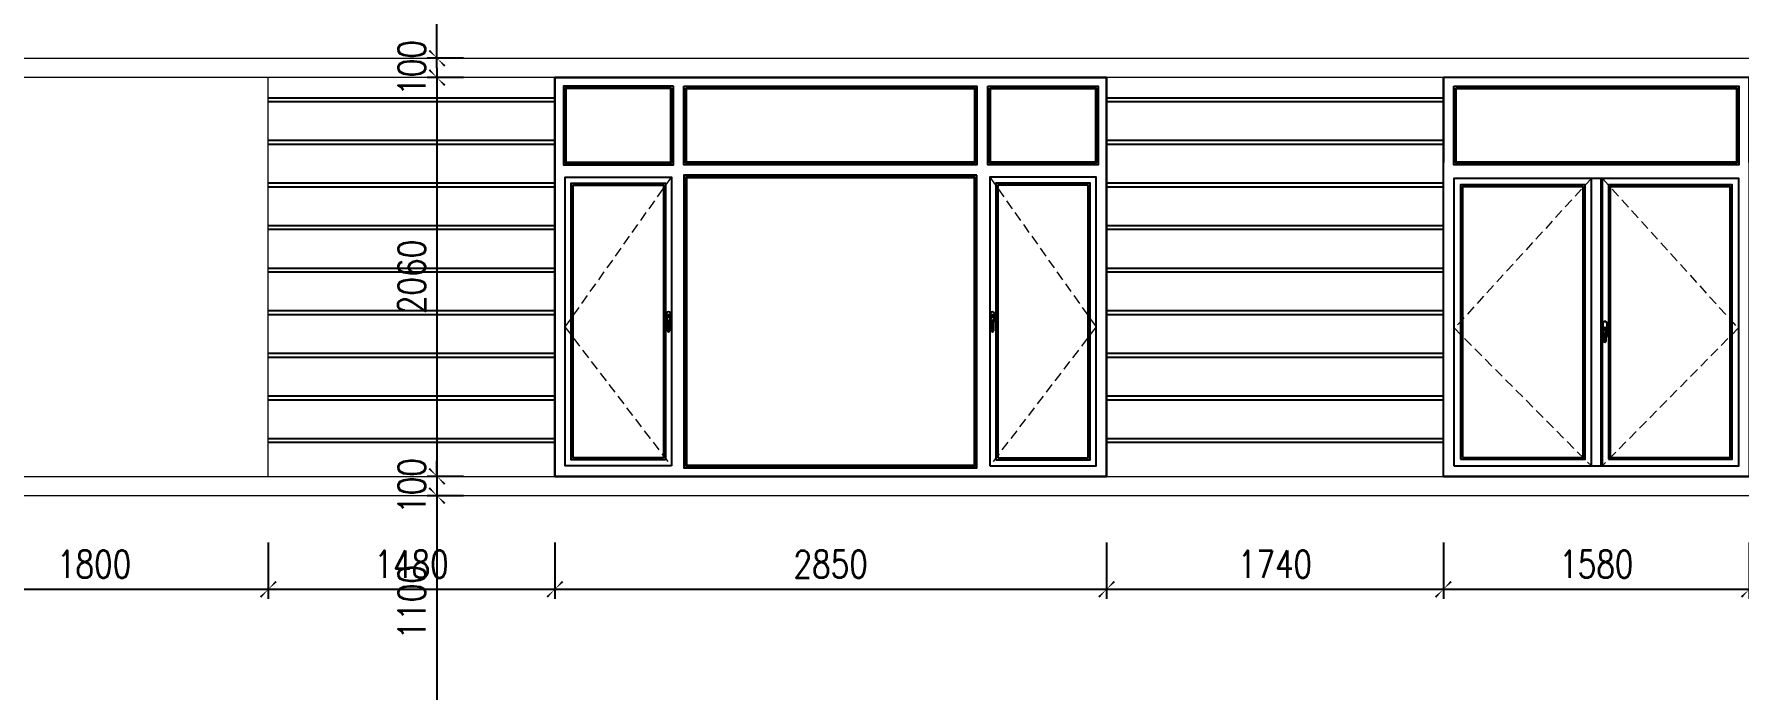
# Model space of a CAD drawing. Header units: millimetres. Extents: x -34806 to 662668, y 63228 to 99452.
# Drawn here: x 529070 to 537876, y 80489 to 83877 of the extents above; entities that cross this region are included whole.
import ezdxf

# ---------------------------------------------------------------- set-up
doc = ezdxf.new("R2010")
doc.units = ezdxf.units.MM
doc.header["$LTSCALE"] = 200
doc.header["$MEASUREMENT"] = 0
doc.header["$PDMODE"] = 3
doc.header["$PDSIZE"] = 50
doc.linetypes.add('HIDDEN', pattern=[0.375, 0.25, -0.125])
doc.layers.get('DEFPOINTS').update_dxf_attribs({"linetype": 'CONTINUOUS'})
for name, color, linetype in [('DIM', 1, 'CONTINUOUS'), ('Net_Manh', 155, 'CONTINUOUS'), ('Net_Thay', 7, 'CONTINUOUS'), ('TPTA-Virtural', 253, 'CONTINUOUS'), ('wood', 254, 'CONTINUOUS')]:
    doc.layers.add(name, color=color, linetype=linetype)
for name, color, linetype, lineweight in [('hatch', 251, 'CONTINUOUS', 5), ('nep', 4, 'CONTINUOUS', 30), ('thay', 7, 'CONTINUOUS', 18), ('VU', 8, 'HIDDEN', 13)]:
    doc.layers.add(name, color=color, linetype=linetype, lineweight=lineweight)
doc.styles.add('RomanS', font='romans.shx', dxfattribs={"width": 0.8})
doc.dimstyles.new('D1', dxfattribs={"dimtxt": 140, "dimasz": 80, "dimexe": 50, "dimexo": 0, "dimgap": 60, "dimtad": 1, "dimdec": 0, "dimzin": 0, "dimdsep": 46, "dimtxsty": 'RomanS', "dimblk1": 'ARCHTICK', "dimblk2": 'ARCHTICK', "dimsah": 1, "dimcen": 100, "dimdle": 50, "dimclrt": 7, "dimadec": 0, "dimazin": 0, "dimtfac": 0.005, "dimtdec": 0, "dimtix": 1, "dimtofl": 0, "dimtmove": 2, "dimatfit": 3, "dimldrblk": 'ARCHTICK', "dimfxl": 1, "dimtvp": 0.8, "dimtolj": 1, "dimtzin": 0, "dimarcsym": 0})

# ---------------------------------------------------------------- blocks, each defined once
blk = doc.blocks.new('_ArchTick')
at = {"layer": 'DIM', "color": 150}
blk.add_lwpolyline([(0.5, 0.5, 0.133, 0, 0), (0, 0, 0, 0.133, 0), (-0.5, -0.5, 0.133, 0.133, 0)], format="xyseb", dxfattribs=at)
blk = doc.blocks.new('*D842')
at = {"layer": 'DEFPOINTS', "color": 0}
for p in [(528479.7, 81250.1), (530279.7, 81250.1), (530279.7, 81008.8)]:
    blk.add_point(p, dxfattribs=at)
at = {"layer": 'DIM', "color": 0, "lineweight": -2}
for p, q in [((528479.7, 81250.1), (528479.7, 80958.8)), ((530279.7, 81250.1), (530279.7, 80958.8)), ((528429.7, 81008.8), (530329.7, 81008.8))]:
    blk.add_line(p, q, dxfattribs=at)
at = {"layer": 'DIM', "color": 0, "lineweight": -2, "xscale": 80, "yscale": 80, "zscale": 80, "rotation": 180}
blk.add_blockref('_ArchTick', (528479.7, 81008.8), dxfattribs=at)
at = {"layer": 'DIM', "color": 0, "lineweight": -2, "xscale": 80, "yscale": 80, "zscale": 80}
blk.add_blockref('_ArchTick', (530279.7, 81008.8), dxfattribs=at)
at = {"layer": 'DIM', "color": 7, "insert": (529379.7, 81138.8), "char_height": 140, "attachment_point": 5, "style": 'RomanS'}
blk.add_mtext('\\A1;1800', dxfattribs=at)
blk = doc.blocks.new('*D843')
at = {"layer": 'DEFPOINTS', "color": 0}
for p in [(530279.7, 81250.1), (531759.7, 81250.1), (531759.7, 81008.8)]:
    blk.add_point(p, dxfattribs=at)
at = {"layer": 'DIM', "color": 0, "lineweight": -2}
for p, q in [((530279.7, 81250.1), (530279.7, 80958.8)), ((531759.7, 81250.1), (531759.7, 80958.8)), ((530229.7, 81008.8), (531809.7, 81008.8))]:
    blk.add_line(p, q, dxfattribs=at)
at = {"layer": 'DIM', "color": 0, "lineweight": -2, "xscale": 80, "yscale": 80, "zscale": 80, "rotation": 180}
blk.add_blockref('_ArchTick', (530279.7, 81008.8), dxfattribs=at)
at = {"layer": 'DIM', "color": 0, "lineweight": -2, "xscale": 80, "yscale": 80, "zscale": 80}
blk.add_blockref('_ArchTick', (531759.7, 81008.8), dxfattribs=at)
at = {"layer": 'DIM', "color": 7, "insert": (531019.7, 81138.8), "char_height": 140, "attachment_point": 5, "style": 'RomanS'}
blk.add_mtext('\\A1;1480', dxfattribs=at)
blk = doc.blocks.new('*D844')
at = {"layer": 'DEFPOINTS', "color": 0}
for p in [(531759.7, 81250.1), (534609.7, 81250.1), (534609.7, 81008.8)]:
    blk.add_point(p, dxfattribs=at)
at = {"layer": 'DIM', "color": 0, "lineweight": -2}
for p, q in [((531759.7, 81250.1), (531759.7, 80958.8)), ((534609.7, 81250.1), (534609.7, 80958.8)), ((531709.7, 81008.8), (534659.7, 81008.8))]:
    blk.add_line(p, q, dxfattribs=at)
at = {"layer": 'DIM', "color": 0, "lineweight": -2, "xscale": 80, "yscale": 80, "zscale": 80, "rotation": 180}
blk.add_blockref('_ArchTick', (531759.7, 81008.8), dxfattribs=at)
at = {"layer": 'DIM', "color": 0, "lineweight": -2, "xscale": 80, "yscale": 80, "zscale": 80}
blk.add_blockref('_ArchTick', (534609.7, 81008.8), dxfattribs=at)
at = {"layer": 'DIM', "color": 7, "insert": (533184.7, 81138.8), "char_height": 140, "attachment_point": 5, "style": 'RomanS'}
blk.add_mtext('\\A1;2850', dxfattribs=at)
blk = doc.blocks.new('*D845')
at = {"layer": 'DEFPOINTS', "color": 0}
for p in [(534609.7, 81250.1), (536349.7, 81250.1), (536349.7, 81008.8)]:
    blk.add_point(p, dxfattribs=at)
at = {"layer": 'DIM', "color": 0, "lineweight": -2}
for p, q in [((534609.7, 81250.1), (534609.7, 80958.8)), ((536349.7, 81250.1), (536349.7, 80958.8)), ((534559.7, 81008.8), (536399.7, 81008.8))]:
    blk.add_line(p, q, dxfattribs=at)
at = {"layer": 'DIM', "color": 0, "lineweight": -2, "xscale": 80, "yscale": 80, "zscale": 80, "rotation": 180}
blk.add_blockref('_ArchTick', (534609.7, 81008.8), dxfattribs=at)
at = {"layer": 'DIM', "color": 0, "lineweight": -2, "xscale": 80, "yscale": 80, "zscale": 80}
blk.add_blockref('_ArchTick', (536349.7, 81008.8), dxfattribs=at)
at = {"layer": 'DIM', "color": 7, "insert": (535479.7, 81138.8), "char_height": 140, "attachment_point": 5, "style": 'RomanS'}
blk.add_mtext('\\A1;1740', dxfattribs=at)
blk = doc.blocks.new('*D846')
at = {"layer": 'DEFPOINTS', "color": 0}
for p in [(536349.7, 81250.1), (537929.7, 81250.1), (537929.7, 81008.8)]:
    blk.add_point(p, dxfattribs=at)
at = {"layer": 'DIM', "color": 0, "lineweight": -2}
for p, q in [((536349.7, 81250.1), (536349.7, 80958.8)), ((537929.7, 81250.1), (537929.7, 80958.8)), ((536299.7, 81008.8), (537979.7, 81008.8))]:
    blk.add_line(p, q, dxfattribs=at)
at = {"layer": 'DIM', "color": 0, "lineweight": -2, "xscale": 80, "yscale": 80, "zscale": 80, "rotation": 180}
blk.add_blockref('_ArchTick', (536349.7, 81008.8), dxfattribs=at)
at = {"layer": 'DIM', "color": 0, "lineweight": -2, "xscale": 80, "yscale": 80, "zscale": 80}
blk.add_blockref('_ArchTick', (537929.7, 81008.8), dxfattribs=at)
at = {"layer": 'DIM', "color": 7, "insert": (537139.7, 81138.8), "char_height": 140, "attachment_point": 5, "style": 'RomanS'}
blk.add_mtext('\\A1;1580', dxfattribs=at)
blk = doc.blocks.new('*D897')
at = {"layer": 'DEFPOINTS', "color": 0}
for p in [(531151, 83752.3), (531287.1, 83752.3), (531287.1, 83652.3)]:
    blk.add_point(p, dxfattribs=at)
at = {"layer": 'DIM', "color": 0, "lineweight": -2}
for p, q in [((531151, 83752.3), (531151, 83832.3)), ((531287.1, 83752.3), (531101, 83752.3)), ((531287.1, 83652.3), (531101, 83652.3)), ((531151, 83652.3), (531151, 83572.3))]:
    blk.add_line(p, q, dxfattribs=at)
at = {"layer": 'DIM', "color": 0, "lineweight": -2, "xscale": 80, "yscale": 80, "zscale": 80}
for p, rotation in [((531151, 83752.3), 270), ((531151, 83652.3), 90)]:
    blk.add_blockref('_ArchTick', p, dxfattribs=dict(at, rotation=rotation))
at = {"layer": 'DIM', "color": 7, "insert": (531021, 83702.3), "char_height": 140, "attachment_point": 5, "rotation": 90, "style": 'RomanS'}
blk.add_mtext('\\A1;100', dxfattribs=at)
blk = doc.blocks.new('*D898')
at = {"layer": 'DEFPOINTS', "color": 0}
for p in [(531151, 85091.8), (531287.1, 85091.8), (531287.1, 83752.3)]:
    blk.add_point(p, dxfattribs=at)
at = {"layer": 'DIM', "color": 0, "lineweight": -2}
for p, q in [((531287.1, 85091.8), (531101, 85091.8)), ((531151, 83702.3), (531151, 85141.8)), ((531287.1, 83752.3), (531101, 83752.3))]:
    blk.add_line(p, q, dxfattribs=at)
at = {"layer": 'DIM', "color": 0, "lineweight": -2, "xscale": 80, "yscale": 80, "zscale": 80}
for p, rotation in [((531151, 85091.8), 90), ((531151, 83752.3), 270)]:
    blk.add_blockref('_ArchTick', p, dxfattribs=dict(at, rotation=rotation))
at = {"layer": 'DIM', "color": 7, "insert": (531021, 84422), "char_height": 140, "attachment_point": 5, "rotation": 90, "style": 'RomanS'}
blk.add_mtext('\\A1;1340', dxfattribs=at)
blk = doc.blocks.new('*D899')
at = {"layer": 'DEFPOINTS', "color": 0}
for p in [(531287.1, 83652.3), (531151, 81592.3), (531287.2, 81592.3)]:
    blk.add_point(p, dxfattribs=at)
at = {"layer": 'DIM', "color": 0, "lineweight": -2}
for p, q in [((531151, 83702.3), (531151, 81542.3)), ((531287.1, 83652.3), (531101, 83652.3)), ((531287.2, 81592.3), (531101, 81592.3))]:
    blk.add_line(p, q, dxfattribs=at)
at = {"layer": 'DIM', "color": 0, "lineweight": -2, "xscale": 80, "yscale": 80, "zscale": 80}
for p, rotation in [((531151, 83652.3), 90), ((531151, 81592.3), 270)]:
    blk.add_blockref('_ArchTick', p, dxfattribs=dict(at, rotation=rotation))
at = {"layer": 'DIM', "color": 7, "insert": (531021, 82622.3), "char_height": 140, "attachment_point": 5, "rotation": 90, "style": 'RomanS'}
blk.add_mtext('\\A1;2060', dxfattribs=at)
blk = doc.blocks.new('*D900')
at = {"layer": 'DEFPOINTS', "color": 0}
for p in [(531287.2, 81592.3), (531151, 81492.3), (531287.2, 81492.3)]:
    blk.add_point(p, dxfattribs=at)
at = {"layer": 'DIM', "color": 0, "lineweight": -2}
for p, q in [((531151, 81592.3), (531151, 81672.3)), ((531287.2, 81592.3), (531101, 81592.3)), ((531287.2, 81492.3), (531101, 81492.3)), ((531151, 81492.3), (531151, 81412.3))]:
    blk.add_line(p, q, dxfattribs=at)
at = {"layer": 'DIM', "color": 0, "lineweight": -2, "xscale": 80, "yscale": 80, "zscale": 80}
for p, rotation in [((531151, 81592.3), 270), ((531151, 81492.3), 90)]:
    blk.add_blockref('_ArchTick', p, dxfattribs=dict(at, rotation=rotation))
at = {"layer": 'DIM', "color": 7, "insert": (531021, 81542.3), "char_height": 140, "attachment_point": 5, "rotation": 90, "style": 'RomanS'}
blk.add_mtext('\\A1;100', dxfattribs=at)
blk = doc.blocks.new('*D901')
at = {"layer": 'DEFPOINTS', "color": 0}
for p in [(531287.2, 81492.3), (531151, 80392.3), (531287.2, 80392.3)]:
    blk.add_point(p, dxfattribs=at)
at = {"layer": 'DIM', "color": 0, "lineweight": -2}
for p, q in [((531287.2, 81492.3), (531101, 81492.3)), ((531151, 81542.3), (531151, 80342.3)), ((531287.2, 80392.3), (531101, 80392.3))]:
    blk.add_line(p, q, dxfattribs=at)
at = {"layer": 'DIM', "color": 0, "lineweight": -2, "xscale": 80, "yscale": 80, "zscale": 80}
for p, rotation in [((531151, 81492.3), 90), ((531151, 80392.3), 270)]:
    blk.add_blockref('_ArchTick', p, dxfattribs=dict(at, rotation=rotation))
at = {"layer": 'DIM', "color": 7, "insert": (531021, 80942.3), "char_height": 140, "attachment_point": 5, "rotation": 90, "style": 'RomanS'}
blk.add_mtext('\\A1;1100', dxfattribs=at)

msp = doc.modelspace()

# ---------------------------------------------------------------- linework, layer by layer
at = {"layer": 'hatch'}
msp.add_lwpolyline([(531759.8, 81592.3), (534609.7, 81592.3), (534609.7, 83652.3), (531759.8, 83652.3)], close=True, dxfattribs=at)
at = {"layer": 'nep', "ltscale": 0.5}
for p, q in [((537176.7, 82350.9), (537176.7, 82337.1)), ((537191.2, 82350.9), (537191.2, 82337.1)), ((537176.9, 82336.4), (537178.7, 82332.8)), ((537178.9, 82332.2), (537178.9, 82290.6)), ((537189, 82332.2), (537189, 82290.6)), ((537191, 82336.4), (537189.2, 82332.8))]:
    msp.add_line(p, q, dxfattribs=at)
for points in [[(537172.7, 82343.6), (537172.7, 82381.6)], [(537172.7, 82320.1), (537172.7, 82343.6)], [(537195.2, 82381.6), (537195.2, 82320.1)]]:
    msp.add_lwpolyline(points, dxfattribs=at)
msp.add_circle((537184, 82350.9), 2.05, dxfattribs=at)
for centre, radius, start, end in [((537184, 82381.6), 11.3, 0, 180), ((537184, 82350.9), 9.72, 318.25899, 221.74101), ((537184, 82350.9), 7.25, 0, 180), ((537184, 82350.9), 9.72, 318.25899, 131.74101), ((537184, 82320.1), 11.3, 180, 243.1549), ((537178.1, 82337.1), 1.4, 180, 207.19267), ((537177.5, 82332.2), 1.4, 0, 27.19267), ((537184, 82290.6), 5.09, 180, 0), ((537190.4, 82332.2), 1.4, 152.80733, 180), ((537184, 82320.1), 11.3, 296.8451, 0), ((537189.8, 82337.1), 1.4, 332.80733, 0)]:
    msp.add_arc(centre, radius, start, end, dxfattribs=at)
at = {"layer": 'Net_Manh'}
for p, q in [((530279.7, 83548.3), (531759.7, 83548.3)), ((530279.7, 83528.3), (531759.7, 83528.3)), ((534609.7, 83548.3), (536349.7, 83548.3)), ((534609.7, 83528.3), (536349.7, 83528.3)), ((530279.7, 83328.3), (531759.7, 83328.3)), ((534609.7, 83328.3), (536349.7, 83328.3)), ((530279.7, 83308.3), (531759.7, 83308.3)), ((534609.7, 83308.3), (536349.7, 83308.3)), ((530279.7, 83108.3), (531759.7, 83108.3)), ((530279.7, 83088.3), (531759.7, 83088.3)), ((534609.7, 83108.3), (536349.7, 83108.3)), ((534609.7, 83088.3), (536349.7, 83088.3)), ((530279.7, 82888.3), (531759.7, 82888.3)), ((534609.7, 82888.3), (536349.7, 82888.3)), ((530279.7, 82868.3), (531759.7, 82868.3)), ((534609.7, 82868.3), (536349.7, 82868.3)), ((530279.7, 82668.3), (531759.7, 82668.3)), ((530279.7, 82648.3), (531759.7, 82648.3)), ((534609.7, 82668.3), (536349.7, 82668.3)), ((534609.7, 82648.3), (536349.7, 82648.3)), ((530279.7, 82448.3), (531759.8, 82448.3)), ((534609.7, 82448.3), (536349.7, 82448.3)), ((530279.7, 82428.3), (531759.8, 82428.3)), ((534609.7, 82428.3), (536349.7, 82428.3)), ((530279.7, 82228.3), (531759.7, 82228.3)), ((530279.7, 82208.3), (531759.7, 82208.3)), ((534609.7, 82228.3), (536349.7, 82228.3)), ((534609.7, 82208.3), (536349.7, 82208.3)), ((530279.7, 82008.3), (531759.7, 82008.3)), ((534609.7, 82008.3), (536349.7, 82008.3)), ((530279.7, 81988.3), (531759.7, 81988.3)), ((534609.7, 81988.3), (536349.7, 81988.3)), ((530279.7, 81788.3), (531759.7, 81788.3)), ((530279.7, 81768.3), (531759.7, 81768.3)), ((534609.7, 81788.3), (536349.7, 81788.3)), ((534609.7, 81768.3), (536349.7, 81768.3))]:
    msp.add_line(p, q, dxfattribs=at)
at = {"layer": 'Net_Thay'}
msp.add_lwpolyline([(531759.7, 81592.3), (534609.7, 81592.3), (534609.7, 83652.3), (531759.7, 83652.3)], close=True, dxfattribs=at)
at = {"layer": 'thay'}
for p, q in [((530279.7, 81592.3), (530279.7, 83652.3)), ((534609.7, 83652.3), (531759.7, 83652.3)), ((531759.7, 83633.3), (531759.7, 81592.3)), ((534609.7, 83652.3), (531759.8, 83652.3)), ((531759.8, 83633.3), (531759.8, 81592.3))]:
    msp.add_line(p, q, dxfattribs=at)
for points in [[(528379.7, 83752.3), (539694.7, 83752.3), (539694.7, 83652.3), (528379.7, 83652.3)], [(528379.7, 81592.3), (539694.7, 81592.3), (539694.7, 81492.3), (528379.7, 81492.3)]]:
    msp.add_lwpolyline(points, close=True, dxfattribs=at)
for points in [[(534609.7, 83652.3), (531759.8, 83652.3)], [(536349.7, 81592.3), (536349.7, 83652.3)], [(534609.7, 81592.3), (531759.7, 81592.3)], [(534609.7, 81592.3), (531759.8, 81592.3)], [(534609.7, 81592.3), (531759.8, 81592.3)]]:
    msp.add_lwpolyline(points, dxfattribs=at)
at = {"layer": 'TPTA-Virtural'}
msp.add_lwpolyline([(531759.7, 83652.3), (534609.7, 83652.3), (534609.8, 81592.3), (531759.8, 81592.3)], close=True, dxfattribs=at)
at = {"layer": 'VU', "linetype": 'HIDDEN'}
for points in [[(532360.5, 83138), (531811.5, 82363.9), (532360.5, 81646.3)], [(534006.7, 83138), (534555.7, 82363.9), (534006.7, 81646.3)], [(537114.3, 83131.7), (536406.7, 82357.1), (537114.3, 81646.3)], [(537171.1, 83131.7), (537872.7, 82357.1), (537171.1, 81646.3)]]:
    msp.add_lwpolyline(points, dxfattribs=at)
at = {"layer": 'wood'}
for p, q in [((533930.4, 83598.3), (533930.4, 83212)), ((537114.3, 81646.3), (537114.3, 83131.7)), ((537165.1, 81646.3), (537165.1, 83131.7)), ((537171.1, 81646.3), (537171.1, 83131.7)), ((532339.6, 82417.2), (532339.6, 82403.4)), ((532339.8, 82402.7), (532341.6, 82399.1)), ((532341.8, 82398.5), (532341.8, 82344.6)), ((532352, 82398.5), (532352, 82344.6)), ((532354, 82402.7), (532352.1, 82399.1)), ((532354.1, 82417.2), (532354.1, 82403.4)), ((534013.1, 82417.2), (534013.1, 82403.4)), ((534013.2, 82402.7), (534015.1, 82399.1)), ((534015.2, 82398.5), (534015.2, 82344.6)), ((534025.4, 82398.5), (534025.4, 82344.6)), ((534027.4, 82402.7), (534025.6, 82399.1)), ((534027.6, 82417.2), (534027.6, 82403.4))]:
    msp.add_line(p, q, dxfattribs=at)
for points in [[(532372.8, 83608.3), (531803.7, 83608.3), (531803.7, 83202), (532372.8, 83202)], [(532362.8, 83598.3), (531813.7, 83598.3), (531813.7, 83212), (532362.8, 83212)], [(532359.8, 83595.3), (531816.7, 83595.3), (531816.7, 83215), (532359.8, 83215)], [(532426.8, 83608.3), (533940.4, 83608.3), (533940.4, 83202), (532426.8, 83202)], [(532436.8, 83598.3), (533930.4, 83598.3), (533930.4, 83212), (532436.8, 83212)], [(532439.8, 83595.3), (533927.4, 83595.3), (533927.4, 83215), (532439.8, 83215)], [(533996.7, 83608.3), (534565.7, 83608.3), (534565.7, 83202), (533996.7, 83202)], [(534006.7, 83598.3), (534555.7, 83598.3), (534555.7, 83212), (534006.7, 83212)], [(534009.7, 83595.3), (534552.7, 83595.3), (534552.7, 83215), (534009.7, 83215)], [(536403.7, 83608.3), (537876.2, 83608.3), (537876.2, 83202), (536403.7, 83202)], [(536413.7, 83598.3), (537866.2, 83598.3), (537866.2, 83212), (536413.7, 83212)], [(536416.7, 83595.3), (537863.2, 83595.3), (537863.2, 83215), (536416.7, 83215)], [(532362.8, 81646.3), (531813.7, 81646.3), (531813.7, 83138), (532362.8, 83138)], [(533940.4, 83148), (532426.8, 83148), (532426.8, 81636.3), (533940.4, 81636.3)], [(533930.4, 83138), (532436.8, 83138), (532436.8, 81646.3), (533930.4, 81646.3)], [(534006.7, 81646.3), (534555.7, 81646.3), (534555.7, 83138), (534006.7, 83138)], [(532330.8, 81678.3), (531843.7, 81678.3), (531843.7, 83106), (532330.8, 83106)], [(532320.8, 81688.3), (531853.7, 81688.3), (531853.7, 83096), (532320.8, 83096)], [(533927.4, 83135), (532439.8, 83135), (532439.8, 81649.3), (533927.4, 81649.3)], [(534038.7, 81678.3), (534525.7, 81678.3), (534525.7, 83106), (534038.7, 83106)], [(534048.7, 81688.3), (534515.7, 81688.3), (534515.7, 83096), (534048.7, 83096)], [(536403.7, 81646.3), (537875.7, 81646.3), (537875.7, 83131.7), (536403.7, 83131.7)], [(536438, 81680.5), (537082.8, 81680.5), (537082.8, 83097.5), (536438, 83097.5)], [(536448, 81690.5), (537072.8, 81690.5), (537072.8, 83087.5), (536448, 83087.5)], [(537202.1, 81680.5), (537841.5, 81680.5), (537841.5, 83097.5), (537202.1, 83097.5)], [(537212.1, 81690.5), (537831.5, 81690.5), (537831.5, 83087.5), (537212.1, 83087.5)], [(536349.7, 81592.3), (537929.7, 81592.3), (537929.7, 81592.3), (536349.7, 81592.3)]]:
    msp.add_lwpolyline(points, close=True, dxfattribs=at)
for points in [[(537929.7, 83214), (537929.7, 83652.3), (536349.7, 83652.3), (536349.7, 83214)], [(537929.7, 83652.3), (537929.7, 81592.3), (536349.7, 81592.3), (536349.7, 83652.3)], [(532335.6, 82430.3), (532335.6, 82396.5)], [(532358.2, 82424.4), (532358.2, 82430.3)], [(532358.2, 82396.5), (532358.2, 82424.4)], [(534009.1, 82424.4), (534009.1, 82430.3)], [(534009.1, 82396.5), (534009.1, 82424.4)], [(534031.6, 82430.3), (534031.6, 82396.5)]]:
    msp.add_lwpolyline(points, dxfattribs=at)
for centre in [(532346.9, 82417.2), (534020.3, 82417.2)]:
    msp.add_circle(centre, 2.05, dxfattribs=at)
for centre, radius, start, end in [((532346.9, 82430.3), 11.3, 0, 180), ((534020.3, 82430.3), 11.3, 0, 180), ((532346.9, 82396.5), 11.3, 180, 243.1549), ((532346.9, 82417.2), 9.72, 318.25899, 221.74101), ((532346.9, 82417.2), 7.25, 0, 180), ((532341, 82403.4), 1.4, 180, 207.19267), ((532340.4, 82398.5), 1.4, 0, 27.19267), ((532346.9, 82344.6), 5.09, 180, 0), ((532353.4, 82398.5), 1.4, 152.80733, 180), ((532346.9, 82396.5), 11.3, 296.8451, 0), ((534020.3, 82396.5), 11.3, 180, 243.1549), ((534020.3, 82417.2), 9.72, 318.25899, 221.74101), ((534020.3, 82417.2), 7.25, 0, 180), ((534013.8, 82398.5), 1.4, 0, 27.19267), ((534020.3, 82344.6), 5.09, 180, 0), ((534026.8, 82398.5), 1.4, 152.80733, 180), ((534020.3, 82396.5), 11.3, 296.8451, 0), ((534026.2, 82403.4), 1.4, 332.80733, 0)]:
    msp.add_arc(centre, radius, start, end, dxfattribs=at)

# ---------------------------------------------------------------- dimensions: what is measured, and where the dimension line sits
at = {"layer": 'DIM'}
for base, p1, p2, picture, middle in [((531151.0188, 85091.8442), (531287.1145, 83752.2502), (531287.1145, 85091.8442), '*D898', (531021.0188, 84422.0472)), ((531151, 83752.3), (531287.1, 83652.3), (531287.1, 83752.3), '*D897', (531021, 83702.3)), ((531151, 81592.3), (531287.1, 83652.3), (531287.2, 81592.3), '*D899', (531021, 82622.3)), ((531151, 81492.3), (531287.2, 81592.3), (531287.2, 81492.3), '*D900', (531021, 81542.3)), ((531151, 80392.3), (531287.2, 81492.3), (531287.2, 80392.3), '*D901', (531021, 80942.3))]:
    dim = msp.add_linear_dim(base=base, p1=p1, p2=p2, angle=90, dimstyle='D1', dxfattribs=at)
    dim.commit()
    dim.dimension.update_dxf_attribs({"geometry": picture, "text_midpoint": middle})
for base, p1, p2, picture, middle in [((530279.7, 81008.8), (528479.7, 81250.1), (530279.7, 81250.1), '*D842', (529379.7, 81138.8)), ((531759.7, 81008.8), (530279.7, 81250.1), (531759.7, 81250.1), '*D843', (531019.7, 81138.8)), ((534609.7, 81008.8), (531759.7, 81250.1), (534609.7, 81250.1), '*D844', (533184.7, 81138.8)), ((536349.7, 81008.8), (534609.7, 81250.1), (536349.7, 81250.1), '*D845', (535479.7, 81138.8)), ((537929.7, 81008.8), (536349.7, 81250.1), (537929.7, 81250.1), '*D846', (537139.7, 81138.8))]:
    dim = msp.add_linear_dim(base=base, p1=p1, p2=p2, dimstyle='D1', dxfattribs=at)
    dim.commit()
    dim.dimension.update_dxf_attribs({"geometry": picture, "text_midpoint": middle})

doc.saveas('drawing.dxf')
